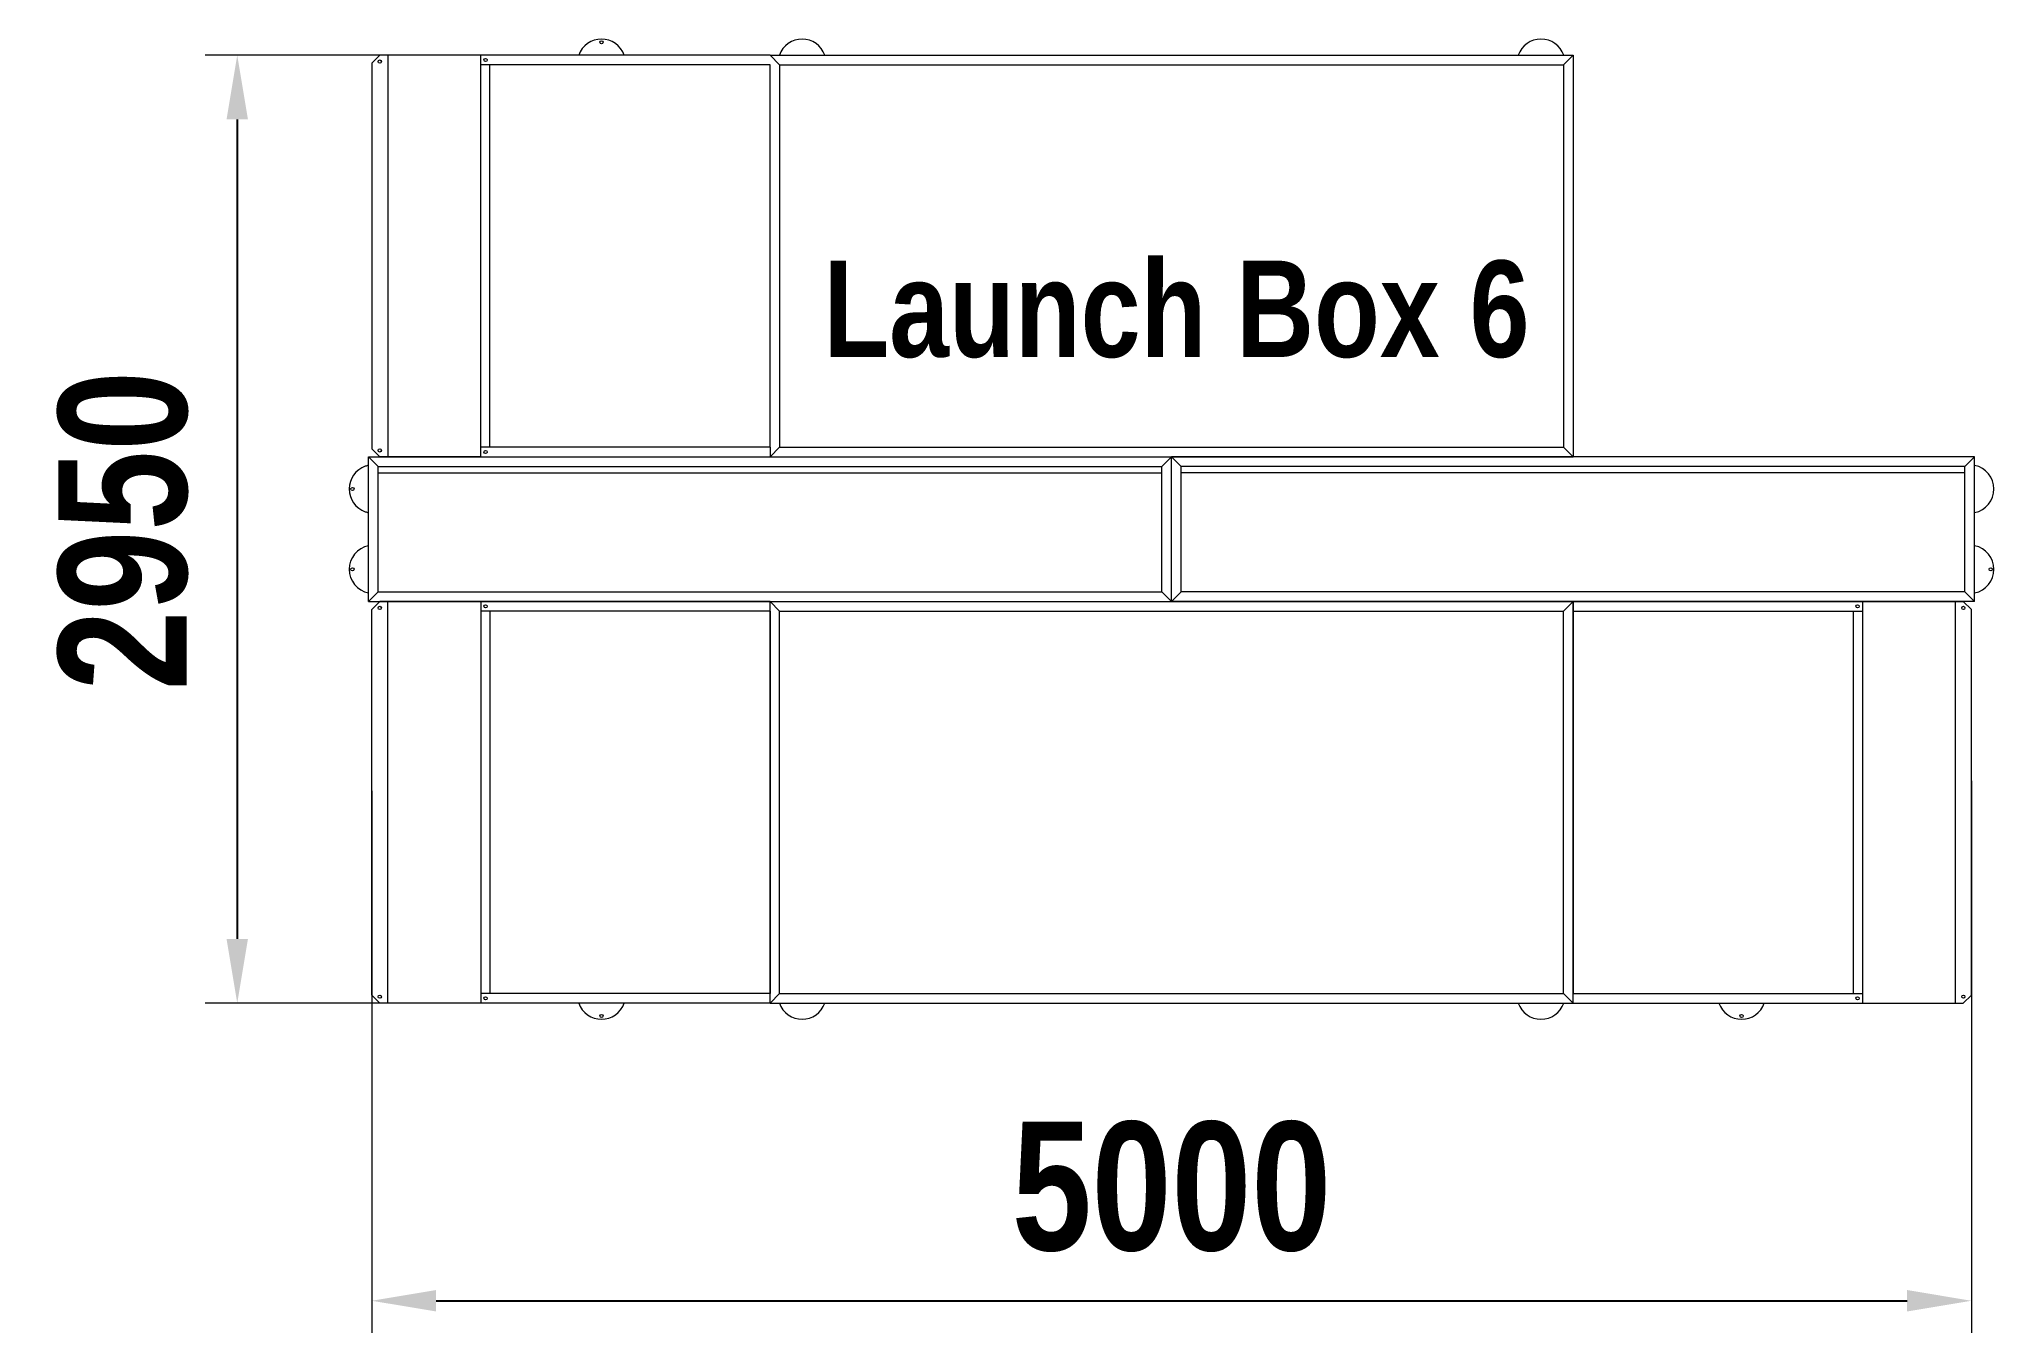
# Model space of a CAD drawing. Header units: millimetres. Extents: x 75955 to 82041, y 356 to 4382.
import ezdxf

# ---------------------------------------------------------------- set-up
doc = ezdxf.new("R2010")
doc.units = ezdxf.units.MM
doc.layers.add('DiKom', color=7, linetype='Continuous')
doc.styles.add('style1', font='arialbd.ttf', dxfattribs={"width": 0.8})
doc.dimstyles.new('1-50', dxfattribs={"dimtxt": 600, "dimasz": 300, "dimexe": 100, "dimexo": 0, "dimgap": 300, "dimtad": 1, "dimtxsty": 'style1', "dimcen": 200, "dimclrd": 7, "dimclre": 7, "dimclrt": 7, "dimadec": 1, "dimazin": 2, "dimtfac": 1, "dimtmove": 0, "dimatfit": 2, "dimfxl": 1, "dimlwd": 25, "dimlwe": 18, "dimarcsym": 0})

# ---------------------------------------------------------------- blocks, each defined once
blk = doc.blocks.new('*D73')
at = {"layer": 'Defpoints', "color": 0, "transparency": 16777216}
for p in [(81970.4, 2073.8), (76990.8, 2042.4), (81970.4, 455.7)]:
    blk.add_point(p, dxfattribs=at)
at = {"layer": 'DiKom', "color": 7, "lineweight": 18, "transparency": 16777216}
for p, q in [((81970.4, 2073.8), (81970.4, 355.7)), ((76990.8, 2042.4), (76990.8, 355.7))]:
    blk.add_line(p, q, dxfattribs=at)
at = {"layer": 'DiKom', "color": 7, "lineweight": 25, "transparency": 16777216}
blk.add_line((77190.8, 455.7), (81770.4, 455.7), dxfattribs=at)
at = {"layer": 'DiKom', "color": 7, "transparency": 16777216}
for points in [[(77190.8, 489.1), (77190.8, 422.4), (76990.8, 455.7)], [(81770.4, 489.1), (81770.4, 422.4), (81970.4, 455.7)]]:
    blk.add_solid(points, dxfattribs=at)
at = {"layer": 'DiKom', "color": 7, "transparency": 16777216, "insert": (79480.6, 810), "char_height": 400, "attachment_point": 5, "style": 'style1'}
blk.add_mtext('5000', dxfattribs=at)
blk = doc.blocks.new('*D74')
at = {"layer": 'Defpoints', "color": 0, "transparency": 16777216}
for p in [(77172.9, 4331.9), (76572.1, 1381.9), (77172.9, 1381.9)]:
    blk.add_point(p, dxfattribs=at)
at = {"layer": 'DiKom', "color": 7, "lineweight": 18, "transparency": 16777216}
for p, q in [((77172.9, 4331.9), (76472.1, 4331.9)), ((77172.9, 1381.9), (76472.1, 1381.9))]:
    blk.add_line(p, q, dxfattribs=at)
at = {"layer": 'DiKom', "color": 7, "lineweight": 25, "transparency": 16777216}
blk.add_line((76572.1, 4131.9), (76572.1, 1581.9), dxfattribs=at)
at = {"layer": 'DiKom', "color": 7, "transparency": 16777216}
for points in [[(76538.7, 4131.9), (76605.4, 4131.9), (76572.1, 4331.9)], [(76538.7, 1581.9), (76605.4, 1581.9), (76572.1, 1381.9)]]:
    blk.add_solid(points, dxfattribs=at)
at = {"layer": 'DiKom', "color": 7, "transparency": 16777216, "insert": (76217.7, 2852.3), "char_height": 400, "attachment_point": 5, "rotation": 90, "style": 'style1'}
blk.add_mtext('2950', dxfattribs=at)

msp = doc.modelspace()

# ---------------------------------------------------------------- linework, layer by layer
at = {"layer": 'DiKom', "color": 7, "linetype": 'Continuous', "lineweight": 15}
for p, q in [((77015.755, 4331.873), (76990.755, 4306.873)), ((77330.049, 4331.873), (77015.755, 4331.873)), ((77040.574, 4331.873), (77040.574, 3081.873)), ((77330.049, 3081.873), (77330.049, 4331.873)), ((78230.566, 4331.873), (77330.049, 4331.873)), ((78230.566, 4331.873), (80730.566, 4331.873)), ((78230.566, 4331.873), (80730.566, 4331.873)), ((78260.566, 4301.873), (78230.566, 4331.873)), ((80700.566, 4301.873), (80730.566, 4331.873)), ((80730.566, 4331.873), (80730.566, 3081.873)), ((76990.755, 4306.873), (76990.755, 3106.873)), ((76990.755, 4306.873), (76990.755, 3106.873)), ((77358.487, 4301.873), (77330.049, 4301.873)), ((77358.018, 4301.873), (77330.049, 4301.873)), ((77358.487, 3111.873), (77358.487, 4301.873)), ((78230.566, 4301.873), (77358.487, 4301.873)), ((78230.566, 3111.873), (78230.566, 4301.873)), ((78260.566, 4301.873), (80700.566, 4301.873)), ((78260.566, 4301.873), (78260.566, 3111.873)), ((78260.566, 4301.873), (80700.566, 4301.873)), ((80700.566, 4301.873), (80700.566, 3111.873)), ((77015.755, 3081.873), (76990.755, 3106.873)), ((77358.487, 3111.873), (77330.049, 3111.873)), ((77358.018, 3111.873), (77330.049, 3111.873)), ((78230.566, 3111.873), (77358.487, 3111.873)), ((78260.566, 3111.873), (78230.566, 3081.873)), ((78260.566, 3111.873), (80700.566, 3111.873)), ((80700.566, 3111.873), (80730.566, 3081.873)), ((76980.566, 3081.873), (79480.566, 3081.873)), ((76980.566, 2631.873), (76980.566, 3081.873)), ((77010.566, 3051.873), (76980.566, 3081.873)), ((77010.566, 3051.873), (79450.566, 3051.873)), ((77010.566, 2661.873), (77010.566, 3051.873)), ((77330.049, 3081.873), (77015.755, 3081.873)), ((78230.566, 3081.873), (80730.566, 3081.873)), ((79450.566, 3051.873), (79480.566, 3081.873)), ((79450.566, 2661.873), (79450.566, 3051.873)), ((79480.566, 2631.873), (79480.566, 3081.873)), ((81980.566, 3081.873), (79480.566, 3081.873)), ((79480.566, 2631.873), (79480.566, 3081.873)), ((79510.566, 3051.873), (79480.566, 3081.873)), ((81950.566, 3051.873), (79510.566, 3051.873)), ((79510.566, 2661.873), (79510.566, 3051.873)), ((81950.504, 3051.873), (81700.279, 3051.873)), ((81950.566, 3051.873), (81980.566, 3081.873)), ((81950.566, 2661.873), (81950.566, 3051.873)), ((81980.566, 2631.873), (81980.566, 3081.873)), ((77010.566, 3031.873), (79450.566, 3031.873)), ((81950.566, 3031.873), (79510.566, 3031.873)), ((77010.566, 2661.873), (76980.566, 2631.873)), ((76980.566, 2631.873), (79480.566, 2631.873)), ((76980.566, 2631.873), (79480.566, 2631.873)), ((77015.755, 2631.873), (76990.755, 2606.873)), ((77010.566, 2661.873), (79450.566, 2661.873)), ((77010.566, 2661.873), (79450.566, 2661.873)), ((77330.049, 2631.873), (77015.755, 2631.873)), ((77040.574, 1381.873), (77040.574, 2631.873)), ((78230.566, 2631.873), (77330.049, 2631.873)), ((77330.049, 2631.873), (77330.049, 1381.873)), ((78230.566, 2631.873), (80730.566, 2631.873)), ((78230.566, 1381.873), (78230.566, 2631.873)), ((78260.566, 2601.873), (78230.566, 2631.873)), ((79450.566, 2661.873), (79480.566, 2631.873)), ((79510.566, 2661.873), (79480.566, 2631.873)), ((81980.566, 2631.873), (79480.566, 2631.873)), ((81980.566, 2631.873), (79480.566, 2631.873)), ((81950.566, 2661.873), (79510.566, 2661.873)), ((81950.566, 2661.873), (79510.566, 2661.873)), ((80700.566, 2601.873), (80730.566, 2631.873)), ((80730.566, 1381.873), (80730.566, 2631.873)), ((80730.566, 2631.873), (81631.083, 2631.873)), ((80730.566, 2631.873), (80730.566, 2601.873)), ((81631.083, 2631.873), (81945.377, 2631.873)), ((81631.083, 2631.873), (81631.083, 1381.873)), ((81950.504, 2661.873), (81700.279, 2661.873)), ((81920.559, 1381.873), (81920.559, 2631.873)), ((81945.377, 2631.873), (81970.377, 2606.873)), ((81950.566, 2661.873), (81980.566, 2631.873)), ((76990.755, 1406.873), (76990.755, 2606.873)), ((76990.755, 1406.873), (76990.755, 2606.873)), ((77358.487, 2601.873), (77330.049, 2601.873)), ((77358.018, 2601.873), (77330.049, 2601.873)), ((78230.566, 2601.873), (77358.487, 2601.873)), ((77358.487, 2601.873), (77358.487, 1411.873)), ((78230.566, 2601.873), (78230.566, 1411.873)), ((78260.566, 2601.873), (80700.566, 2601.873)), ((78260.566, 1411.873), (78260.566, 2601.873)), ((80700.566, 1411.873), (80700.566, 2601.873)), ((80730.566, 2601.873), (80730.566, 1411.873)), ((80730.566, 2601.873), (81602.646, 2601.873)), ((81602.646, 2601.873), (81602.646, 1411.873)), ((81602.646, 2601.873), (81631.083, 2601.873)), ((81603.114, 2601.873), (81631.083, 2601.873)), ((81970.377, 1406.873), (81970.377, 2606.873)), ((81970.377, 1406.873), (81970.377, 2606.873)), ((77015.755, 1381.873), (76990.755, 1406.873)), ((77358.487, 1411.873), (77330.049, 1411.873)), ((77358.018, 1411.873), (77330.049, 1411.873)), ((78230.566, 1411.873), (77358.487, 1411.873)), ((78260.566, 1411.873), (78230.566, 1381.873)), ((78230.566, 1381.873), (78230.566, 1411.873)), ((78260.566, 1411.873), (80700.566, 1411.873)), ((78260.566, 1411.873), (80700.566, 1411.873)), ((80700.566, 1411.873), (80730.566, 1381.873)), ((80730.566, 1411.873), (81602.646, 1411.873)), ((80730.566, 1381.873), (80730.566, 1411.873)), ((81602.646, 1411.873), (81631.083, 1411.873)), ((81603.114, 1411.873), (81631.083, 1411.873)), ((81945.377, 1381.873), (81970.377, 1406.873)), ((77330.049, 1381.873), (77015.755, 1381.873)), ((78230.566, 1381.873), (77330.049, 1381.873)), ((78230.566, 1381.873), (80730.566, 1381.873)), ((78230.566, 1381.873), (80730.566, 1381.873)), ((80730.566, 1381.873), (81631.083, 1381.873)), ((81631.083, 1381.873), (81945.377, 1381.873))]:
    msp.add_line(p, q, dxfattribs=at)
msp.add_lwpolyline([(78230.566, 3111.873), (78230.566, 3081.873)], dxfattribs=at)
for centre in [(77345.049, 4316.873), (77705.976, 4371.873), (77015.664, 4311.873), (77015.664, 3101.873), (77345.049, 3096.873), (76930.566, 2981.873), (76930.566, 2731.873), (82030.566, 2731.873), (77015.664, 2611.873), (77345.049, 2616.873), (81616.083, 2616.873), (81945.468, 2611.873), (77015.664, 1401.873), (77345.049, 1396.873), (81616.083, 1396.873), (81945.468, 1401.873), (77705.976, 1341.873), (81255.157, 1341.873)]:
    msp.add_circle(centre, 5, dxfattribs=at)
for centre, start, end in [((77705.976, 4306.873), 19.4712206, 160.5287794), ((78330.566, 4306.873), 19.4712206, 160.5287794), ((80630.566, 4306.873), 19.4712206, 160.5287794), ((76995.566, 2981.873), 109.4712206, 250.5287794), ((76995.566, 2981.873), 101.536959, 109.4712206), ((81965.566, 2981.873), 281.536959, 78.463041), ((76995.566, 2981.873), 250.5287794, 258.463041), ((76995.566, 2731.873), 101.536959, 258.463041), ((81965.566, 2731.873), 281.536959, 78.463041), ((77705.976, 1406.873), 199.4712206, 340.5287794), ((78330.566, 1406.873), 199.4712206, 340.5287794), ((80630.566, 1406.873), 199.4712206, 340.5287794), ((81255.157, 1406.873), 199.4712206, 340.5287794)]:
    msp.add_arc(centre, 75, start, end, dxfattribs=at)

# ---------------------------------------------------------------- texts
at = {"layer": 'DiKom', "insert": (78396.893, 3692.602), "char_height": 300, "width": 2879.2195, "attachment_point": 1, "style": 'style1'}
msp.add_mtext('Launch Box 6', dxfattribs=at)

# ---------------------------------------------------------------- dimensions: what is measured, and where the dimension line sits
at = {"layer": 'DiKom'}
dim = msp.add_linear_dim(base=(76572.064, 1381.873), p1=(77172.902, 4331.873), p2=(77172.902, 1381.873), angle=90, dimstyle='1-50', override={"dimtxt": 400, "dimasz": 200, "dimgap": 150}, dxfattribs=at)
dim.commit()
dim.dimension.update_dxf_attribs({"geometry": '*D74', "text_midpoint": (76572.064, 2852.286), "dimtype": 160})
dim = msp.add_linear_dim(base=(81970.377, 455.737), p1=(76990.755, 2042.36), p2=(81970.377, 2073.799), text='5000', dimstyle='1-50', override={"dimtxt": 400, "dimasz": 200, "dimgap": 150}, dxfattribs=at)
dim.commit()
dim.dimension.update_dxf_attribs({"geometry": '*D73', "text_midpoint": (79480.566, 455.737), "dimtype": 160})

doc.saveas('drawing.dxf')
